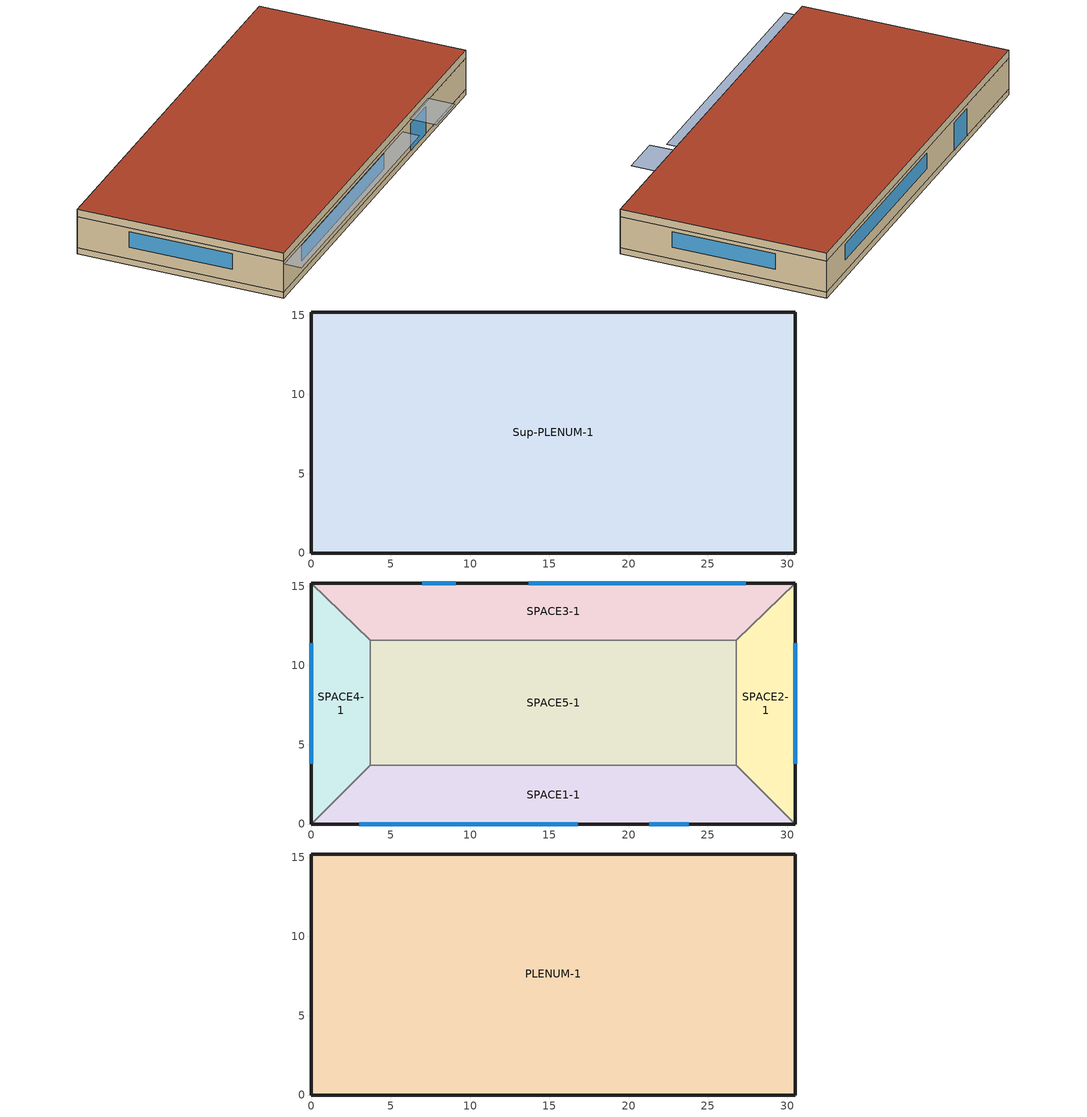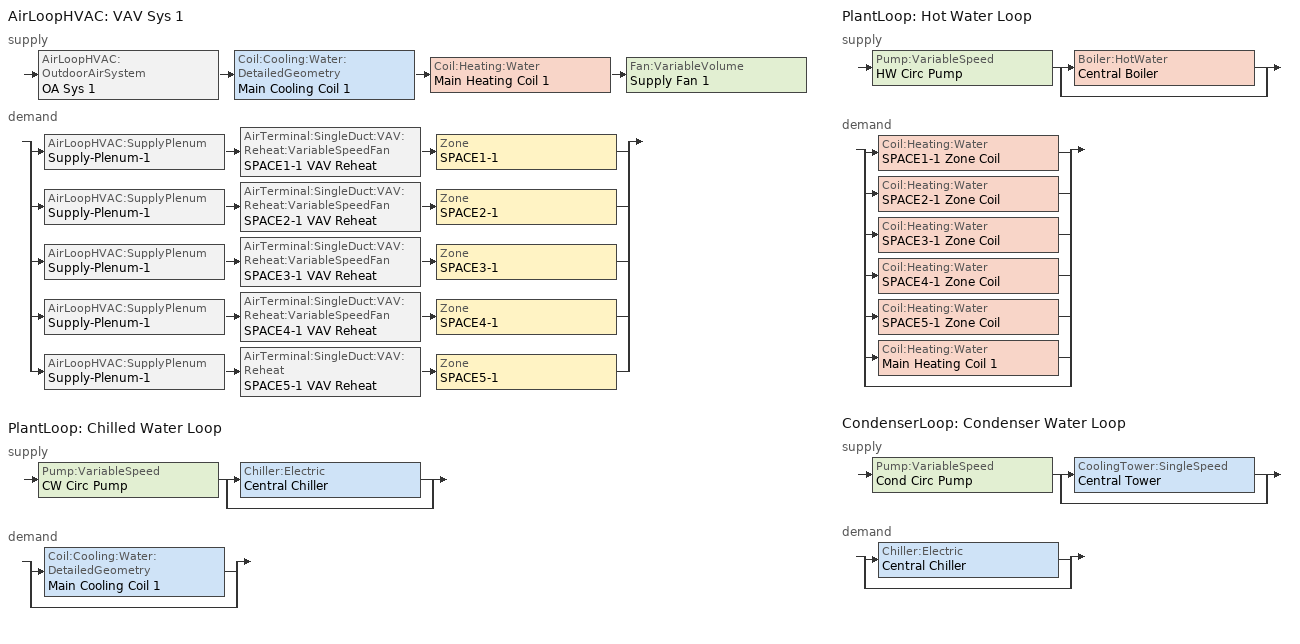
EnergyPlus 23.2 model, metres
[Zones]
Sup-PLENUM-1
 floor ground (FLOOR-SLAB-1): 30.5,15.2 30.5,0 0,0 0,15.2 z-0.45
 wall outside (WALL-1): 30.5,15.2 0,15.2 0,0 30.5,0 30.5,15.2 z-0.45:0
SPACE3-1
 floor to Sup-PLENUM-1 (CLNG-1): 26.8,11.6 3.7,11.6 0,15.2 30.5,15.2 z0
 wall outside (WALL-1): 30.5,15.2 0,15.2 z0:2.4
 wall to SPACE2-1 (INT-WALL-1): 26.8,11.6 30.5,15.2 z0:2.4
 wall to SPACE4-1 (INT-WALL-1): 0,15.2 3.7,11.6 z0:2.4
 wall to SPACE5-1 (INT-WALL-1): 3.7,11.6 26.8,11.6 z0:2.4
 window (Sgl Grey 3mm): 9.1,15.2 7,15.2 z0:2.1
 window (Dbl Clr 3mm/13mm Air): 27.4,15.2 13.7,15.2 z0.9:2.1
SPACE1-1
 floor to Sup-PLENUM-1 (CLNG-1): 26.8,3.7 30.5,0 0,0 3.7,3.7 z0
 wall outside (WALL-1): 0,0 30.5,0 z0:2.4
 wall to SPACE2-1 (INT-WALL-1): 30.5,0 26.8,3.7 z0:2.4
 wall to SPACE4-1 (INT-WALL-1): 3.7,3.7 0,0 z0:2.4
 wall to SPACE5-1 (INT-WALL-1): 26.8,3.7 3.7,3.7 z0:2.4
 window (Sgl Grey 3mm): 21.3,0 23.8,0 z0:2.1
 window (Dbl Clr 3mm/13mm Air): 3,0 16.8,0 z0.9:2.1
SPACE2-1
 floor to Sup-PLENUM-1 (CLNG-1): 26.8,11.6 30.5,15.2 30.5,0 26.8,3.7 z0
 wall outside (WALL-1): 30.5,0 30.5,15.2 z0:2.4
 wall to SPACE5-1 (INT-WALL-1): 26.8,11.6 26.8,3.7 z0:2.4
 window (Dbl Clr 3mm/13mm Air): 30.5,3.8 30.5,11.4 z0.9:2.1
SPACE4-1
 floor to Sup-PLENUM-1 (CLNG-1): 3.7,3.7 0,0 0,15.2 3.7,11.6 z0
 wall outside (WALL-1): 0,15.2 0,0 z0:2.4
 wall to SPACE5-1 (INT-WALL-1): 3.7,3.7 3.7,11.6 z0:2.4
 window (Dbl Clr 3mm/13mm Air): 0,11.4 0,3.8 z0.9:2.1
SPACE5-1
 floor to Sup-PLENUM-1 (CLNG-1): 26.8,11.6 26.8,3.7 3.7,3.7 3.7,11.6 z0
PLENUM-1
 floor to SPACE1-1 (CLNG-1): 26.8,3.7 30.5,0 0,0 3.7,3.7 z2.4
 floor to SPACE2-1 (CLNG-1): 26.8,11.6 30.5,15.2 30.5,0 26.8,3.7 z2.4
 floor to SPACE3-1 (CLNG-1): 26.8,11.6 3.7,11.6 0,15.2 30.5,15.2 z2.4
 floor to SPACE4-1 (CLNG-1): 3.7,3.7 0,0 0,15.2 3.7,11.6 z2.4
 floor to SPACE5-1 (CLNG-1): 26.8,11.6 26.8,3.7 3.7,3.7 3.7,11.6 z2.4
 wall outside (WALL-1): 30.5,15.2 0,15.2 0,0 30.5,0 30.5,15.2 z2.4:3
 roof outside (ROOF-1): 0,15.2 0,0 30.5,0 30.5,15.2 z3
shading: 0,-1.3 0,0 19.8,0 19.8,-1.3 z2.2; 21,-2 21,0 24.1,0 24.1,-2 z2.6
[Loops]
AirLoopHVAC 'VAV Sys 1'
 supply: AirLoopHVAC:OutdoorAirSystem 'OA Sys 1' > Coil:Cooling:Water:DetailedGeometry 'Main Cooling Coil 1' > Coil:Heating:Water 'Main Heating Coil 1' > Fan:VariableVolume 'Supply Fan 1'
 demand: split
  | AirLoopHVAC:SupplyPlenum 'Supply-Plenum-1' > AirTerminal:SingleDuct:VAV:Reheat:VariableSpeedFan 'SPACE1-1 VAV Reheat' > Zone 'SPACE1-1'
  | AirLoopHVAC:SupplyPlenum 'Supply-Plenum-1' > AirTerminal:SingleDuct:VAV:Reheat:VariableSpeedFan 'SPACE2-1 VAV Reheat' > Zone 'SPACE2-1'
  | AirLoopHVAC:SupplyPlenum 'Supply-Plenum-1' > AirTerminal:SingleDuct:VAV:Reheat:VariableSpeedFan 'SPACE3-1 VAV Reheat' > Zone 'SPACE3-1'
  | AirLoopHVAC:SupplyPlenum 'Supply-Plenum-1' > AirTerminal:SingleDuct:VAV:Reheat:VariableSpeedFan 'SPACE4-1 VAV Reheat' > Zone 'SPACE4-1'
  | AirLoopHVAC:SupplyPlenum 'Supply-Plenum-1' > AirTerminal:SingleDuct:VAV:Reheat 'SPACE5-1 VAV Reheat' > Zone 'SPACE5-1'
PlantLoop 'Chilled Water Loop'
 supply: Pump:VariableSpeed 'CW Circ Pump' > split
  | Chiller:Electric 'Central Chiller'
  | bypass
 demand: split
  | Coil:Cooling:Water:DetailedGeometry 'Main Cooling Coil 1'
  | bypass
PlantLoop 'Hot Water Loop'
 supply: Pump:VariableSpeed 'HW Circ Pump' > split
  | Boiler:HotWater 'Central Boiler'
  | bypass
 demand: split
  | Coil:Heating:Water 'SPACE1-1 Zone Coil'
  | Coil:Heating:Water 'SPACE2-1 Zone Coil'
  | Coil:Heating:Water 'SPACE3-1 Zone Coil'
  | Coil:Heating:Water 'SPACE4-1 Zone Coil'
  | Coil:Heating:Water 'SPACE5-1 Zone Coil'
  | Coil:Heating:Water 'Main Heating Coil 1'
  | bypass
CondenserLoop 'Condenser Water Loop'
 supply: Pump:VariableSpeed 'Cond Circ Pump' > split
  | CoolingTower:SingleSpeed 'Central Tower'
  | bypass
 demand: split
  | Chiller:Electric 'Central Chiller'
  | bypass
[Building]
Building: Loads convergence tolerance value=0.04; Maximum number of warmup days=25; Minimum number of warmup days=6; North axis=30; Solar distribution=FullExterior; Temperature convergence tolerance value=0.4; Terrain=City
[Site:GroundTemperature:BuildingSurface]
20.03, 20.03, 20.13, 20.3, 20.43, 20.52, 20.62, 20.77, 20.78, 20.55, 20.44, 20.2
[Site:Location]
CHICAGO_IL_USA TMY2-94846: Elevation=190; Latitude=41.78; Longitude=-87.75; Time zone=-6
[SizingPeriod:DesignDay] Barometric pressure=99063; Day of month=21; Daylight saving time indicator=No; Humidity condition type=WetBulb; Rain indicator=No; Snow indicator=No; Solar model indicator=ASHRAEClearSky
Name | Daily dry bulb temperature range | Day type | Maximum dry bulb temperature | Month | Sky clearness | Wetbulb or dewpoint at maximum dry bulb | Wind direction | Wind speed
CHICAGO_IL_USA Annual Cooling 1% Design Conditions DB/MCWB | 10.7 | SummerDesignDay | 31.5 | 7 | 1 | 23 | 230 | 5.3
CHICAGO_IL_USA Annual Heating 99% Design Conditions DB | 0 | WinterDesignDay | -17.3 | 1 | 0 | -17.3 | 270 | 4.9
[Construction]
CLNG-1: MAT-CLNG-1
Dbl Clr 3mm/13mm Air: CLEAR 3MM, AIR 13MM, CLEAR 3MM
FLOOR-SLAB-1: CC03
INT-WALL-1: GP02, AL21, GP02
ROOF-1: RG01, BR01, IN46, WD01
Sgl Grey 3mm: GREY 3MM
WALL-1: WD01, PW03, IN02, GP01
[Material] Thermal absorptance=0.9
Name | Conductivity | Density | Roughness | Solar absorptance | Specific heat | Thickness | Visible absorptance
BR01 | 0.162 | 1121 | VeryRough | 0.7 | 1464 | 0.0095 | 0.7
CC03 | 1.31 | 2243 | MediumRough | 0.65 | 837 | 0.1016 | 0.65
GP01 | 0.16 | 801 | MediumSmooth | 0.75 | 837 | 0.0127 | 0.75
GP02 | 0.16 | 801 | MediumSmooth | 0.75 | 837 | 0.0159 | 0.75
IN02 | 0.043 | 10 | Rough | 0.75 | 837 | 0.0901 | 0.75
IN46 | 0.023 | 24 | VeryRough | 0.5 | 1590 | 0.0762 | 0.5
PW03 | 0.115 | 545 | MediumSmooth | 0.78 | 1213 | 0.0127 | 0.78
RG01 | 1.442 | 881 | Rough | 0.65 | 1674 | 0.0127 | 0.65
WD01 | 0.115 | 513 | MediumSmooth | 0.78 | 1381 | 0.0191 | 0.78
[Material:AirGap]
AL21: Thermal resistance=0.157
[Material:NoMass]
MAT-CLNG-1: Roughness=Rough; Solar absorptance=0.65; Thermal absorptance=0.65; Thermal resistance=0.652259; Visible absorptance=0.65
[WindowMaterial:Gas]
AIR 13MM: Gas type=Air; Thickness=0.0127
[WindowMaterial:Glazing] Back side infrared hemispherical emissivity=0.84; Conductivity=0.9; Front side infrared hemispherical emissivity=0.84; Infrared transmittance at normal incidence=0; Optical data type=SpectralAverage; Thickness=0.003
Name | Back side solar reflectance at normal incidence | Back side visible reflectance at normal incidence | Front side solar reflectance at normal incidence | Front side visible reflectance at normal incidence | Solar transmittance at normal incidence | Visible transmittance at normal incidence
CLEAR 3MM | 0.075 | 0.081 | 0.075 | 0.081 | 0.837 | 0.898
GREY 3MM | 0.061 | 0.061 | 0.061 | 0.061 | 0.626 | 0.611
[AirLoopHVAC]
VAV Sys 1: Design supply air flow rate=Autosize
[AirLoopHVAC:ReturnPlenum]
Return-Plenum-1: Zone=PLENUM-1
[AirLoopHVAC:SupplyPlenum]
Supply-Plenum-1: Zone=Sup-PLENUM-1
[AirTerminal:SingleDuct:VAV:Reheat]
SPACE5-1 VAV Reheat: Availability schedule=ReheatCoilAvailSched; Constant minimum air flow fraction=0.3; Convergence tolerance=0.001; Damper heating action=ReverseWithLimits; Maximum air flow rate=Autosize; Maximum flow fraction during reheat=Autosize; Maximum flow per zone floor area during reheat=Autosize; Maximum hot water or steam flow rate=Autosize; Minimum hot water or steam flow rate=0; Reheat coil=SPACE5-1 Zone Coil; Zone minimum air flow input method=Constant
[AirTerminal:SingleDuct:VAV:Reheat:VariableSpeedFan] Availability schedule=ReheatCoilAvailSched; Heating convergence tolerance=0.001; Maximum cooling air flow rate=Autosize; Maximum heating air flow rate=Autosize; Maximum hot water or steam flow rate=Autosize; Minimum hot water or steam flow rate=0; Zone minimum air flow fraction=0.05
Name | Fan | Heating coil
SPACE1-1 VAV Reheat | SPACE1-1 Zone Fan | SPACE1-1 Zone Coil
SPACE2-1 VAV Reheat | SPACE2-1 Zone Fan | SPACE2-1 Zone Coil
SPACE3-1 VAV Reheat | SPACE3-1 Zone Fan | SPACE3-1 Zone Coil
SPACE4-1 VAV Reheat | SPACE4-1 Zone Fan | SPACE4-1 Zone Coil
[AvailabilityManager:Scheduled]
VAV Sys 1 Avail: Schedule=FanAvailSched
[Boiler:HotWater]
Central Boiler: Boiler flow mode=LeavingSetpointModulated; Design water flow rate=Autosize; Efficiency curve temperature evaluation variable=LeavingBoiler; Fuel type=NaturalGas; Maximum part load ratio=1.2; Minimum part load ratio=0; Nominal capacity=Autosize; Nominal thermal efficiency=0.8; Normalized boiler efficiency curve=BoilerEfficiency; Optimum part load ratio=1; Water outlet upper temperature limit=100
[Chiller:Electric]
Central Chiller: Chilled water outlet temperature lower limit=5; Chiller flow mode=LeavingSetpointModulated; Condenser type=WaterCooled; Design chilled water flow rate=Autosize; Design chilled water outlet temperature=6.667; Design condenser fluid flow rate=Autosize; Design condenser inlet temperature=29.44; Maximum part load ratio=1; Minimum part load ratio=0; Nominal capacity=Autosize; Nominal cop=3.2; Optimum part load ratio=0.65; Temperature rise coefficient=2.682759; Coefficient 1 of capacity ratio curve=0.944836; Coefficient 1 of full load ratio curve=0.03303; Coefficient 1 of power ratio curve=1.907846; Coefficient 2 of capacity ratio curve=-0.0570088; Coefficient 2 of full load ratio curve=0.6852; Coefficient 2 of power ratio curve=-1.20499; Coefficient 3 of capacity ratio curve=-0.00185486; Coefficient 3 of full load ratio curve=0.2818; Coefficient 3 of power ratio curve=0.263462
[Coil:Cooling:Water:DetailedGeometry]
Main Cooling Coil 1: Availability schedule=CoolingCoilAvailSched; Coil depth=Autosize; Fin diameter=Autosize; Fin surface area=Autosize; Maximum water flow rate=Autosize; Minimum airflow area=Autosize; Number of tubes per row=Autosize; Total tube inside area=Autosize; Tube outside surface area=Autosize
[Coil:Heating:Water] Availability schedule=ReheatCoilAvailSched; Maximum water flow rate=Autosize; Performance input method=UFactorTimesAreaAndDesignWaterFlowRate; Rated capacity=Autosize; Rated inlet air temperature=16.6; Rated inlet water temperature=82.2; Rated outlet air temperature=32.2; Rated outlet water temperature=71.1; U factor times area value=Autosize
Main Heating Coil 1; SPACE1-1 Zone Coil; SPACE2-1 Zone Coil; SPACE3-1 Zone Coil; SPACE4-1 Zone Coil; SPACE5-1 Zone Coil
[CondenserEquipmentList]
All Towers: Central Tower, CoolingTower:SingleSpeed
[CondenserEquipmentOperationSchemes]
Tower Loop Operation: Control scheme 1=Year Round Tower Operation; Control scheme 1 schedule=PlantOnSched
[CondenserLoop]
Condenser Water Loop: Condenser equipment operation scheme=Tower Loop Operation; Condenser loop volume=Autocalculate; Fluid type=Water; Load distribution scheme=SequentialLoad; Maximum loop flow rate=Autosize; Maximum loop temperature=80; Minimum loop flow rate=0; Minimum loop temperature=10
[Controller:OutdoorAir]
OA Controller 1: Economizer control action type=ModulateFlow; Economizer control type=NoEconomizer; Economizer maximum limit dry bulb temperature=19; Economizer minimum limit dry bulb temperature=4; Lockout type=NoLockout; Maximum outdoor air flow rate=Autosize; Minimum limit type=FixedMinimum; Minimum outdoor air flow rate=Autosize; Minimum outdoor air schedule=Min OA Sched
[Controller:WaterCoil] Actuator variable=Flow; Control variable=Temperature; Controller convergence tolerance=Autosize; Maximum actuated flow=Autosize; Minimum actuated flow=0
Name | Action
Central Cooling Coil Contoller 1 | Reverse
Central Heating Coil Contoller 1 | Normal
[CoolingTower:SingleSpeed]
Central Tower: Design air flow rate=Autosize; Design fan power=Autosize; Design u factor times area value=Autosize; Design water flow rate=Autosize; Free convection regime air flow rate=0; Free convection regime u factor times area value=0
[DesignSpecification:OutdoorAir] Outdoor air flow per person=0.00944; Outdoor air flow per zone=0; Outdoor air flow per zone floor area=0; Outdoor air method=Flow/Person
SZ DSOA SPACE1-1; SZ DSOA SPACE2-1; SZ DSOA SPACE3-1; SZ DSOA SPACE4-1; SZ DSOA SPACE5-1
[ElectricEquipment] Design level calculation method=EquipmentLevel; Fraction latent=0; Fraction lost=0; Fraction radiant=0.3; Schedule=EQUIP-1
Name | Design level | Zone or zonelist or space or spacelist
SPACE1-1 ElecEq 1 | 1056 | SPACE1-1
SPACE2-1 ElecEq 1 | 456 | SPACE2-1
SPACE3-1 ElecEq 1 | 1056 | SPACE3-1
SPACE4-1 ElecEq 1 | 456 | SPACE4-1
SPACE5-1 ElecEq 1 | 1976 | SPACE5-1
[Fan:VariableVolume] Availability schedule=FanAvailSched; Fan power coefficient 1=0.00153028; Fan power coefficient 2=0.00520806; Fan power coefficient 3=1.10862; Fan power coefficient 4=-0.116356; Fan power coefficient 5=0; Fan power minimum air flow rate=0; Fan power minimum flow rate input method=FixedFlowRate; Fan total efficiency=0.7; Maximum flow rate=Autosize; Motor efficiency=0.9; Motor in airstream fraction=1
Name | Pressure rise
SPACE1-1 Zone Fan; SPACE2-1 Zone Fan; SPACE3-1 Zone Fan; SPACE4-1 Zone Fan | 125
Supply Fan 1 | 250
[Lights] Design level calculation method=LightingLevel; End use subcategory=GeneralLights; Fraction radiant=0.59; Fraction replaceable=0; Fraction visible=0.2; Return air fraction=0.2; Schedule=LIGHTS-1
Name | Lighting level | Zone or zonelist or space or spacelist
SPACE1-1 Lights 1 | 1584 | SPACE1-1
SPACE2-1 Lights 1 | 684 | SPACE2-1
SPACE3-1 Lights 1 | 1584 | SPACE3-1
SPACE4-1 Lights 1 | 684 | SPACE4-1
SPACE5-1 Lights 1 | 2964 | SPACE5-1
[People] Activity level schedule=ActSchd; Fraction radiant=0.3; Number of people calculation method=People; Number of people schedule=OCCUPY-1
Name | Number of people | Zone or zonelist or space or spacelist
SPACE1-1 People 1 | 11 | SPACE1-1
SPACE2-1 People 1 | 5 | SPACE2-1
SPACE3-1 People 1 | 11 | SPACE3-1
SPACE4-1 People 1 | 5 | SPACE4-1
SPACE5-1 People 1 | 20 | SPACE5-1
[PlantEquipmentList]
Cooling Plant: Central Chiller, Chiller:Electric
heating plant: Central Boiler, Boiler:HotWater
[PlantEquipmentOperation:CoolingLoad] Load range 1 lower limit=0
Name | Load range 1 upper limit | Range 1 equipment list
Central Chiller Only | 900000 | Cooling Plant
Year Round Tower Operation | 90000000 | All Towers
[PlantEquipmentOperation:HeatingLoad]
Central Boiler Only: Load range 1 lower limit=0; Load range 1 upper limit=1000000; Range 1 equipment list=heating plant
[PlantEquipmentOperationSchemes] Control scheme 1 schedule=PlantOnSched
Name | Control scheme 1
CW Loop Operation | Central Chiller Only
Hot Loop Operation | Central Boiler Only
[PlantLoop] Fluid type=Water; Load distribution scheme=SequentialLoad; Maximum loop flow rate=Autosize; Minimum loop flow rate=0; Plant loop volume=Autocalculate
Name | Maximum loop temperature | Minimum loop temperature | Plant equipment operation scheme
Chilled Water Loop | 98 | 1 | CW Loop Operation
Hot Water Loop | 100 | 10 | Hot Loop Operation
[Pump:VariableSpeed] Design maximum flow rate=Autosize; Design minimum flow rate=0; Design power consumption=Autosize; Design pump head=179352; Fraction of motor inefficiencies to fluid stream=0; Motor efficiency=0.9; Pump control type=Intermittent; Coefficient 1 of the part load performance curve=0; Coefficient 2 of the part load performance curve=1; Coefficient 3 of the part load performance curve=0; Coefficient 4 of the part load performance curve=0
Name | Pump flow rate schedule
CW Circ Pump; Cond Circ Pump | CoolingPumpAvailSched
HW Circ Pump
[SetpointManager:FollowOutdoorAirTemperature]
MyCondenserControl: Control variable=Temperature; Maximum setpoint temperature=80; Minimum setpoint temperature=10; Offset temperature difference=0; Reference temperature type=OutdoorAirWetBulb; Setpoint node or nodelist=Condenser Supply Outlet Node
[SetpointManager:ReturnAirBypassFlow]
RAB Manager 1: Control variable=Flow; Hvac air loop=VAV Sys 1; Temperature setpoint schedule=Seasonal Reset Supply Air Temp Sch
[SetpointManager:Scheduled] Control variable=Temperature
Name | Schedule | Setpoint node or nodelist
Central Boiler Setpoint Manager | HW Loop Temp Schedule | Central Boiler Outlet Node
Central Chiller Setpoint Manager | CW Loop Temp Schedule | Central Chiller Outlet Node
Chilled Water Loop Setpoint Manager | CW Loop Temp Schedule | Chilled Water Loop Setpoint Node List
Dehum Supply Air Temp Manager 1 | Dehum Supply Air Temp Sch | Main Cooling Coil 1 Outlet Node
Heating Supply Air Temp Manager 1 | Heating Supply Air Temp Sch | Main Heating Coil 1 Outlet Node
Hot Water Loop Setpoint Manager | HW Loop Temp Schedule | Hot Water Loop Setpoint Node List
[Sizing:Plant]
Name | Design loop exit temperature | Loop design temperature difference | Loop type
Hot Water Loop | 82 | 11 | Heating
Chilled Water Loop | 11 | 6.67 | Cooling
Condenser Water Loop | 29.4 | 5.6 | Condenser
[Sizing:System]
VAV Sys 1: 100 outdoor air in cooling=No; 100 outdoor air in heating=No; Central cooling capacity control method=VAV; Central cooling design supply air humidity ratio=0.008; Central cooling design supply air temperature=12; Central heating design supply air humidity ratio=0.008; Central heating design supply air temperature=10; Central heating maximum system air flow ratio=0.3; Cooling design capacity=Autosize; Cooling design capacity method=CoolingDesignCapacity; Cooling supply air flow rate=0; Cooling supply air flow rate method=DesignDay; Design outdoor air flow rate=Autosize; Heating design capacity=Autosize; Heating design capacity method=HeatingDesignCapacity; Heating supply air flow rate=0; Heating supply air flow rate method=DesignDay; Precool design humidity ratio=0.008; Precool design temperature=11; Preheat design humidity ratio=0.008; Preheat design temperature=7; Type of load to size on=Sensible; Type of zone sum to use=NonCoincident; Zone maximum outdoor air fraction=1
[Sizing:Zone] Account for dedicated outdoor air system=No; Cooling design air flow method=DesignDay; Cooling design air flow rate=0; Dedicated outdoor air high setpoint temperature for design=Autosize; Dedicated outdoor air low setpoint temperature for design=Autosize; Dedicated outdoor air system control strategy=NeutralSupplyAir; Heating design air flow method=DesignDay; Heating design air flow rate=0; Zone cooling design supply air humidity ratio=0.009; Zone cooling design supply air temperature=18; Zone cooling design supply air temperature input method=SupplyAirTemperature; Zone cooling sizing factor=0; Zone heating design supply air humidity ratio=0.004; Zone heating design supply air temperature=50; Zone heating design supply air temperature input method=SupplyAirTemperature; Zone heating sizing factor=0
Name | Design specification outdoor air object
SPACE1-1 | SZ DSOA SPACE1-1
SPACE2-1 | SZ DSOA SPACE2-1
SPACE3-1 | SZ DSOA SPACE3-1
SPACE4-1 | SZ DSOA SPACE4-1
SPACE5-1 | SZ DSOA SPACE5-1
[ThermostatSetpoint:DualSetpoint]
DualSetPoint: Cooling setpoint temperature schedule=Clg-SetP-Sch; Heating setpoint temperature schedule=Htg-SetP-Sch
[Zone] Multiplier=1; Type=1
Name | Ceiling height | Volume
PLENUM-1 | 0.6096 | 283.2
SPACE1-1; SPACE3-1 | 2.4384 | 239.247
SPACE2-1; SPACE4-1 | 2.4384 | 103.311
SPACE5-1 | 2.4384 | 447.683
Sup-PLENUM-1 | 0.45 | 208.6
[ZoneControl:Thermostat] Control 1=DualSetPoint; Control type schedule=Zone Control Type Sched
Name | Zone or zonelist
SPACE1-1 Control | SPACE1-1
SPACE2-1 Control | SPACE2-1
SPACE3-1 Control | SPACE3-1
SPACE4-1 Control | SPACE4-1
SPACE5-1 Control | SPACE5-1
[Zone equipment]
SPACE1-1: SPACE1-1 VAV Reheat
SPACE2-1: SPACE2-1 VAV Reheat
SPACE3-1: SPACE3-1 VAV Reheat
SPACE4-1: SPACE4-1 VAV Reheat
SPACE5-1: SPACE5-1 VAV Reheat
[ZoneInfiltration:DesignFlowRate] Constant term coefficient=0; Design flow rate calculation method=Flow/Zone; Schedule=INFIL-SCH; Temperature term coefficient=0; Velocity squared term coefficient=0; Velocity term coefficient=0.2237
Name | Design flow rate | Zone or zonelist or space or spacelist
SPACE1-1 Infil 1 | 0.0167 | SPACE1-1
SPACE2-1 Infil 1 | 0.00717 | SPACE2-1
SPACE3-1 Infil 1 | 0.0167 | SPACE3-1
SPACE4-1 Infil 1 | 0.00717 | SPACE4-1
SPACE5-1 Infil 1 | 0.031089 | SPACE5-1
[Curve:Quadratic]
BoilerEfficiency: Maximum value of x=1; Minimum value of x=0; Coefficient1 constant=1; Coefficient2 x=0; Coefficient3 x 2=0
[Schedule:Compact]
ActSchd: Through: 12/31, For: Alldays, Until: 24:00, 117.24
CW Loop Temp Schedule: Through: 12/31, For: Alldays, Until: 24:00, 11
Clg-SetP-Sch: Through: 12/31, For: Weekends HoliDay, Until: 7:00, 40, Until: 14:00, 25, Until: 24:00, 32.2, For: SummerDesignDay, Until: 24:00, 25, For: WinterDesignDay, Until: 24:00, 25, For: AllOtherDays, Until: 7:00, 40, Until: 19:00, 25, Until: 24:00, 40
CoolingCoilAvailSched; CoolingPumpAvailSched; PlantOnSched: Through: 12/31, For: Alldays, Until: 24:00, 1
Dehum Supply Air Temp Sch: Through: 12/31, For: Alldays, Until: 24:00, 12
EQUIP-1: Through: 12/31, For: Weekdays SummerDesignDay WinterDesignDay, Until: 9:00, 0.02, Until: 10:00, 0.4, Until: 15:00, 0.9, Until: 16:00, 0.8, Until: 17:00, 0.7, Until: 24:00, 0.02, For: CustomDay1 CustomDay2, Until: 9:00, 0.02, Until: 10:00, 0.4, Until: 15:00, 0.9, Until: 16:00, 0.8, Until: 17:00, 0.7, Until: 24:00, 0.02, For: AllOtherDays, Until: 24:00, 0.2
FanAvailSched; ReheatCoilAvailSched: Through: 3/31, For: Alldays, Until: 24:00, 1, Through: 9/30, For: Weekdays, Until: 7:00, 0, Until: 18:00, 1, Until: 24:00, 0, For: Weekends Holidays CustomDay1 CustomDay2, Until: 24:00, 0, For: AllOtherDays, Until: 24:00, 1, Through: 12/31, For: Alldays, Until: 24:00, 1
HW Loop Temp Schedule: Through: 12/31, For: Alldays, Until: 24:00, 82
Heating Supply Air Temp Sch: Through: 12/31, For: Alldays, Until: 24:00, 10
Htg-SetP-Sch: Through: 12/31, For: Weekends HoliDay, Until: 7:00, 12.8, Until: 14:00, 21.1, Until: 24:00, 12.8, For: SummerDesignDay, Until: 24:00, 21.1, For: WinterDesignDay, Until: 24:00, 21.1, For: AllOtherDays, Until: 7:00, 12.8, Until: 19:00, 21.1, Until: 24:00, 12.8
INFIL-SCH: Through: 3/31, For: Alldays, Until: 24:00, 1, Through: 10/31, For: Alldays, Until: 24:00, 0, Through: 12/31, For: Alldays, Until: 24:00, 1
LIGHTS-1: Through: 12/31, For: Weekdays SummerDesignDay WinterDesignDay, Until: 9:00, 0.05, Until: 10:00, 0.9, Until: 11:00, 0.95, Until: 12:00, 1, Until: 13:00, 0.95, Until: 14:00, 0.8, Until: 15:00, 0.9, Until: 17:00, 1, Until: 24:00, 0.05, For: AllOtherDays, Until: 24:00, 0.05
Min OA Sched: Through: 12/31, For: Weekdays SummerDesignDay WinterDesignDay, Until: 7:00, 0.02, Until: 19:00, 1, Until: 24:00, 0.02, For: AllOtherDays, Until: 24:00, 0.02
OCCUPY-1: Through: 12/31, For: Weekdays SummerDesignDay WinterDesignDay, Until: 9:00, 0, Until: 12:00, 1, Until: 13:00, 0.8, Until: 14:00, 0.4, Until: 15:00, 0.8, Until: 17:00, 1, Until: 24:00, 0, For: AllOtherDays, Until: 24:00, 0
Seasonal Reset Supply Air Temp Sch: Through: 12/31, For: Alldays, Until: 24:00, 17.2
Zone Control Type Sched: Through: 12/31, For: AllDays, Until: 24:00, 4
